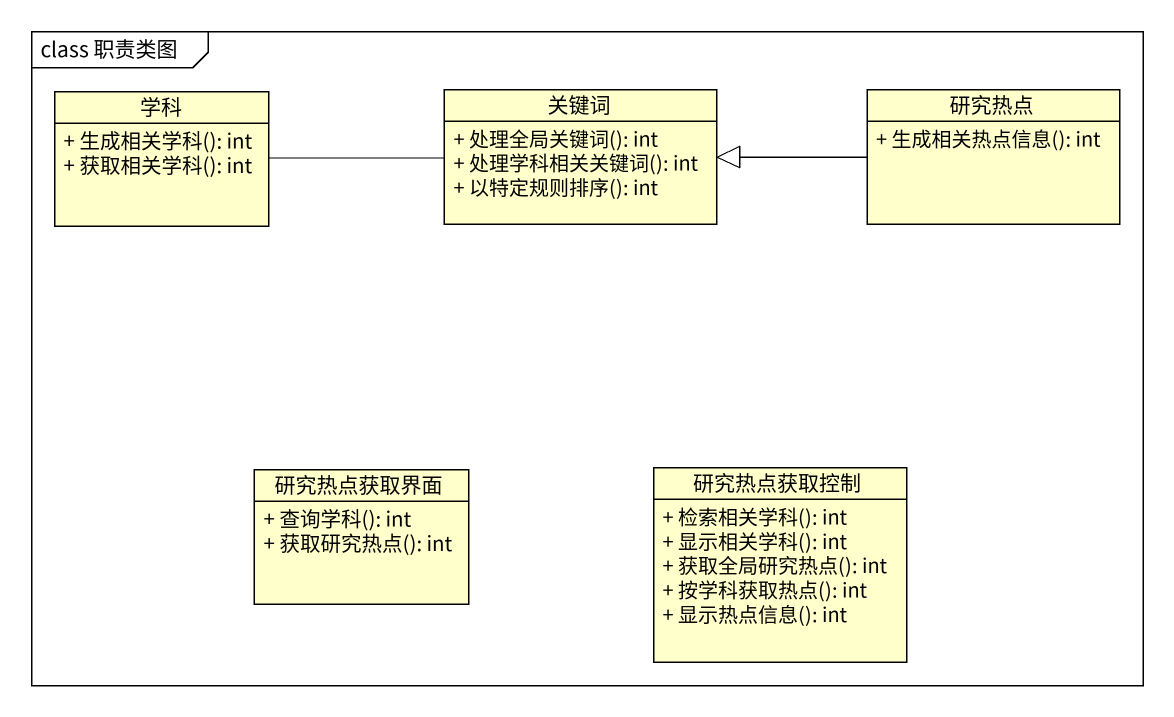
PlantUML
@startuml
mainframe class 职责类图
hide circle
hide empty members
skinparam classAttributeIconSize 0
class 学科 {
  + 生成相关学科(): int
  + 获取相关学科(): int
}
class 关键词 {
  + 处理全局关键词(): int
  + 处理学科相关关键词(): int
  + 以特定规则排序(): int
}
class 研究热点 {
  + 生成相关热点信息(): int
}
class 研究热点获取界面 {
  + 查询学科(): int
  + 获取研究热点(): int
}
class 研究热点获取控制 {
  + 检索相关学科(): int
  + 显示相关学科(): int
  + 获取全局研究热点(): int
  + 按学科获取热点(): int
  + 显示热点信息(): int
}
学科 -right- 关键词
研究热点 -left-|> 关键词
@enduml
